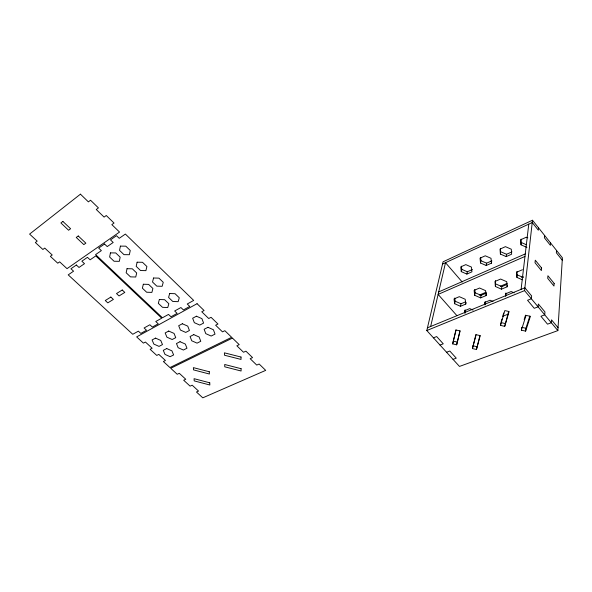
<?xml version="1.0" encoding="UTF-8"?>
<svg xmlns="http://www.w3.org/2000/svg" width="592" height="592" viewBox="0 0 592 592"><rect width="100%" height="100%" fill="white"/><g stroke="black" fill="none" stroke-linecap="round" stroke-linejoin="round"><path stroke-width="0.89" d="M557.864 330.595L562.4 257.809L532.489 220.231L443.075 261.797L426.795 330.536L459.473 366.433L557.864 330.595L524.564 290.613L532.489 220.231M556.517 250.416L556.347 252.784L562.252 260.191M550.59 242.964L550.397 245.317L544.388 237.792L544.603 235.453M538.572 227.876L538.335 230.192L532.23 222.533L442.535 264.062M521.619 328.027L521.382 330.166L525.622 331.135L525.918 328.279L529.833 316.098M521.093 289.347L528.774 224.131M522.336 279.787L516.927 277.419L517.016 271.41M526.917 247.412L521.027 244.844L521.101 239.131M500.81 323.269L500.514 325.378L504.71 326.347L508.691 311.34M507.152 286.794L506.752 281.718L500.625 279.039L494.956 281.459L495.4 286.506L501.468 289.162L507.152 286.794L507.381 285.092M501.468 289.162L501.838 286.617L506.693 284.574M506.204 256.61L511.643 254.197L511.288 249.21L505.442 246.657L500.011 249.121L500.418 254.086L506.204 256.61L506.545 254.286L511.962 251.866M495.4 286.506L495.497 280.608M500.418 254.086L500.506 248.47M486.084 295.593L485.595 290.65L479.587 288.015L474.118 290.354L474.658 295.267L480.608 297.88L486.084 295.593L486.365 293.898M491.456 263.159L491.012 258.297L485.277 255.796L480.031 258.171L480.519 263.003L486.202 265.49L491.456 263.159L491.708 261.62M475.916 334.495L472.438 348.562L476.456 349.509L479.971 335.435M480.608 297.88L481.044 295.341L486.506 293.055M486.202 265.49L486.602 263.181L491.834 260.843M474.658 295.267L475.117 292.744L474.762 289.473M480.519 263.003L480.933 260.702L480.615 257.483M465.763 304.081L465.201 299.263L459.303 296.673L454.027 298.93L454.641 303.718L460.487 306.286L465.763 304.081L466.089 302.394M455.951 329.84L452.68 343.885L456.654 344.825L459.969 330.78M460.487 306.286L460.983 303.77L465.497 301.868M466.873 274.074L471.95 271.817L471.432 267.081L465.8 264.617L460.731 266.911L461.286 271.632L466.873 274.074L467.332 271.772L472.394 269.515M454.641 303.718L455.159 301.21L454.752 298.02M461.286 271.632L461.767 269.338L461.39 266.193M430.643 326.495L445.51 262.685L462.197 281.992M452.68 343.885L456.032 330.003L460.08 330.95L456.654 344.825M472.438 348.562L476.131 334.687L480.216 335.642L476.456 349.509M501.165 321.693L501.92 319.081M502.934 315.603L503.688 312.99M500.514 325.378L504.821 310.585L509.098 311.547L504.71 326.347M524.172 319.48L525.541 315.136M521.382 330.166L526.066 315.366L530.38 316.343L525.622 331.135M438.694 291.93L525.267 253.909M524.971 256.44L438.117 294.409L456.898 315.64M522.462 269.723L516.572 272.231L516.927 277.419M479.291 295.09L486.054 292.248M500.432 286.195L507.196 283.353M521.574 277.308L523.269 276.59M427.439 327.805L524.875 287.801L531.638 295.926L531.35 298.76L527.546 300.27L534.265 308.314L538.069 306.826L538.328 303.977L544.958 311.954L544.729 314.826L540.925 316.276L547.519 324.164L551.322 322.744L551.529 319.858L558.041 327.694M426.795 330.536L524.564 290.613M433.44 337.84L436.659 336.552L443.26 343.819L440.034 345.077M502.571 316.35L508.565 313.989M446.568 352.255L449.794 351.026L456.277 358.167L453.043 359.374M500.906 322.559L505.094 323.521M521.693 327.309L525.918 328.279M453.228 341.118L457.194 342.05M472.919 345.758L476.923 346.705M527.82 237.843L526.332 237.2L520.701 239.745L521.027 244.844M521.315 242.52L526.355 244.711M500.773 251.77L506.545 254.286M517.245 274.866L523.409 277.559M480.933 260.702L486.602 263.181M495.793 283.968L501.838 286.617M461.767 269.338L467.332 271.772M514.182 292.87L511.14 291.538L505.457 293.884L505.657 296.363M475.117 292.744L481.044 295.341M493.047 301.535L490.058 300.233L484.582 302.49L484.826 304.902M455.159 301.21L460.983 303.77M473.075 310.082L469.73 308.61L464.439 310.793L464.72 313.146M465.112 309.831L465.482 312.968M485.166 301.55L485.484 304.769M505.945 292.973L506.145 295.445M554.149 283.427L553.964 286.04L547.704 278.351L547.911 275.754L554.149 283.427M541.621 268.013L541.384 270.588L535.013 262.759L535.279 260.206L541.621 268.013M110.438 252.88L109.631 257.039L114.049 261.25L119.303 261.331L120.169 257.187L115.729 252.939L110.438 252.88M120.405 246.117L119.532 250.372L123.987 254.649L129.337 254.715L130.27 250.483L125.793 246.161L120.405 246.117M127.036 268.701L126.148 272.749L130.492 276.878L135.746 277.004L136.685 272.979L132.319 268.805L127.036 268.701M137.129 262.204L136.175 266.341L140.548 270.537L145.898 270.648L146.905 266.533L142.509 262.293L137.129 262.204M143.338 284.241L142.376 288.178L146.646 292.233L151.892 292.404L152.906 288.489L148.622 284.389L143.338 284.241M153.55 278.003L152.521 282.021L156.821 286.143L162.164 286.299L163.244 282.303L158.922 278.136L153.55 278.003M159.352 299.515L158.316 303.341L162.511 307.322L167.758 307.529L168.846 303.726L164.635 299.7L159.352 299.515M169.675 293.528L168.572 297.428L172.797 301.476L178.14 301.668L179.287 297.791L175.047 293.699L169.675 293.528M80.445 194.169L29.6 234.099L37.2 241.114L35.35 242.535L42.883 249.476L44.748 248.085L52.229 254.997L50.357 256.366L57.772 263.203L59.659 261.856L67.029 268.657L119.532 232.064L111.844 224.612L114.034 223.051L106.271 215.51L104.096 217.094L96.274 209.516L98.435 207.903L90.539 200.229L88.393 201.879L80.445 194.169M62.885 221.43L60.895 222.955L68.598 230.236L70.603 228.734L62.885 221.43M78.255 235.979L76.242 237.451L83.82 244.607L85.855 243.164L78.255 235.979M104.532 244.008L98.679 248.078L101.358 250.623L95.586 254.604L162.445 317.786L168.505 314.419L170.992 316.779L177.156 313.383L174.662 311L180.908 307.529L183.416 309.934L189.766 306.434L187.25 303.999L193.688 300.425L125.378 234.069L119.236 238.31L116.513 235.683L110.475 239.878L113.183 242.476L107.226 246.583L104.532 244.008M76.368 265.009L70.944 268.768L73.563 271.188L68.213 274.866L132.749 334.288L138.38 331.157L140.815 333.414L146.535 330.262L144.093 327.983L149.887 324.764L152.344 327.058L158.227 323.817L155.763 321.5L161.727 318.185L95.793 255.914L90.11 259.821L87.453 257.328L81.866 261.198L84.508 263.669L78.995 267.458L76.368 265.009M110.845 297.073L105.272 300.529L107.796 302.86L113.383 299.426L110.845 297.073M122.241 290.006L116.498 293.565L119.044 295.941L124.794 292.411L122.241 290.006M197.055 303.696L136.648 336.9L143.405 343.123L145.425 342.035L152.144 348.237L150.116 349.302L156.769 355.437L158.811 354.386L165.427 360.498L163.377 361.52L169.941 367.565L231.65 337.299L224.842 330.684L222.488 331.868L215.629 325.223L217.974 324.016L211.055 317.297L208.717 318.526L201.754 311.769L204.085 310.519L197.055 303.696M155.526 338.113L152.085 339.956L153.853 344.085L159.033 346.394L162.482 344.588L160.75 340.437L155.526 338.113M168.72 331.046L165.168 332.948L166.914 337.174L172.176 339.519L175.743 337.655L174.033 333.407L168.72 331.046M182.351 323.75L178.68 325.718L180.397 330.04L185.747 332.423L189.433 330.491L187.753 326.148L182.351 323.75M196.44 316.209L192.652 318.237L194.331 322.67L199.778 325.082L203.581 323.091L201.931 318.644L196.44 316.209M166.752 348.555L163.281 350.338L164.998 354.401L170.141 356.695L173.619 354.948L171.939 350.864L166.752 348.555M180.042 341.702L176.468 343.545L178.148 347.704L183.379 350.035L186.976 348.222L185.318 344.048L180.042 341.702M193.769 334.621L190.076 336.53L191.734 340.785L197.055 343.145L200.762 341.281L199.141 337.011L193.769 334.621M207.962 327.309L204.144 329.278L205.764 333.636L211.174 336.041L215.007 334.11L213.416 329.737L207.962 327.309M232.456 338.084L170.718 368.283L177.223 374.277L179.287 373.293L185.762 379.257L183.683 380.227L190.099 386.139L192.185 385.185L198.557 391.075L196.47 392.008L202.79 397.831L265.697 370.37L259.148 364.013L256.75 365.086L250.164 358.7L252.555 357.605L245.909 351.152L243.527 352.262L236.837 345.78L239.205 344.64L232.456 338.084M241.025 357.043L224.412 352.839L224.472 355.222L241.033 359.425L241.025 357.043M241.077 368.69L224.701 364.494L224.753 366.811L241.092 371.006L241.077 368.69M209.272 371.754L193.384 367.632L193.525 369.889L209.368 374.011L209.272 371.754M209.753 382.802L194.072 378.688L194.206 380.885L209.842 385L209.753 382.802"/></g></svg>
